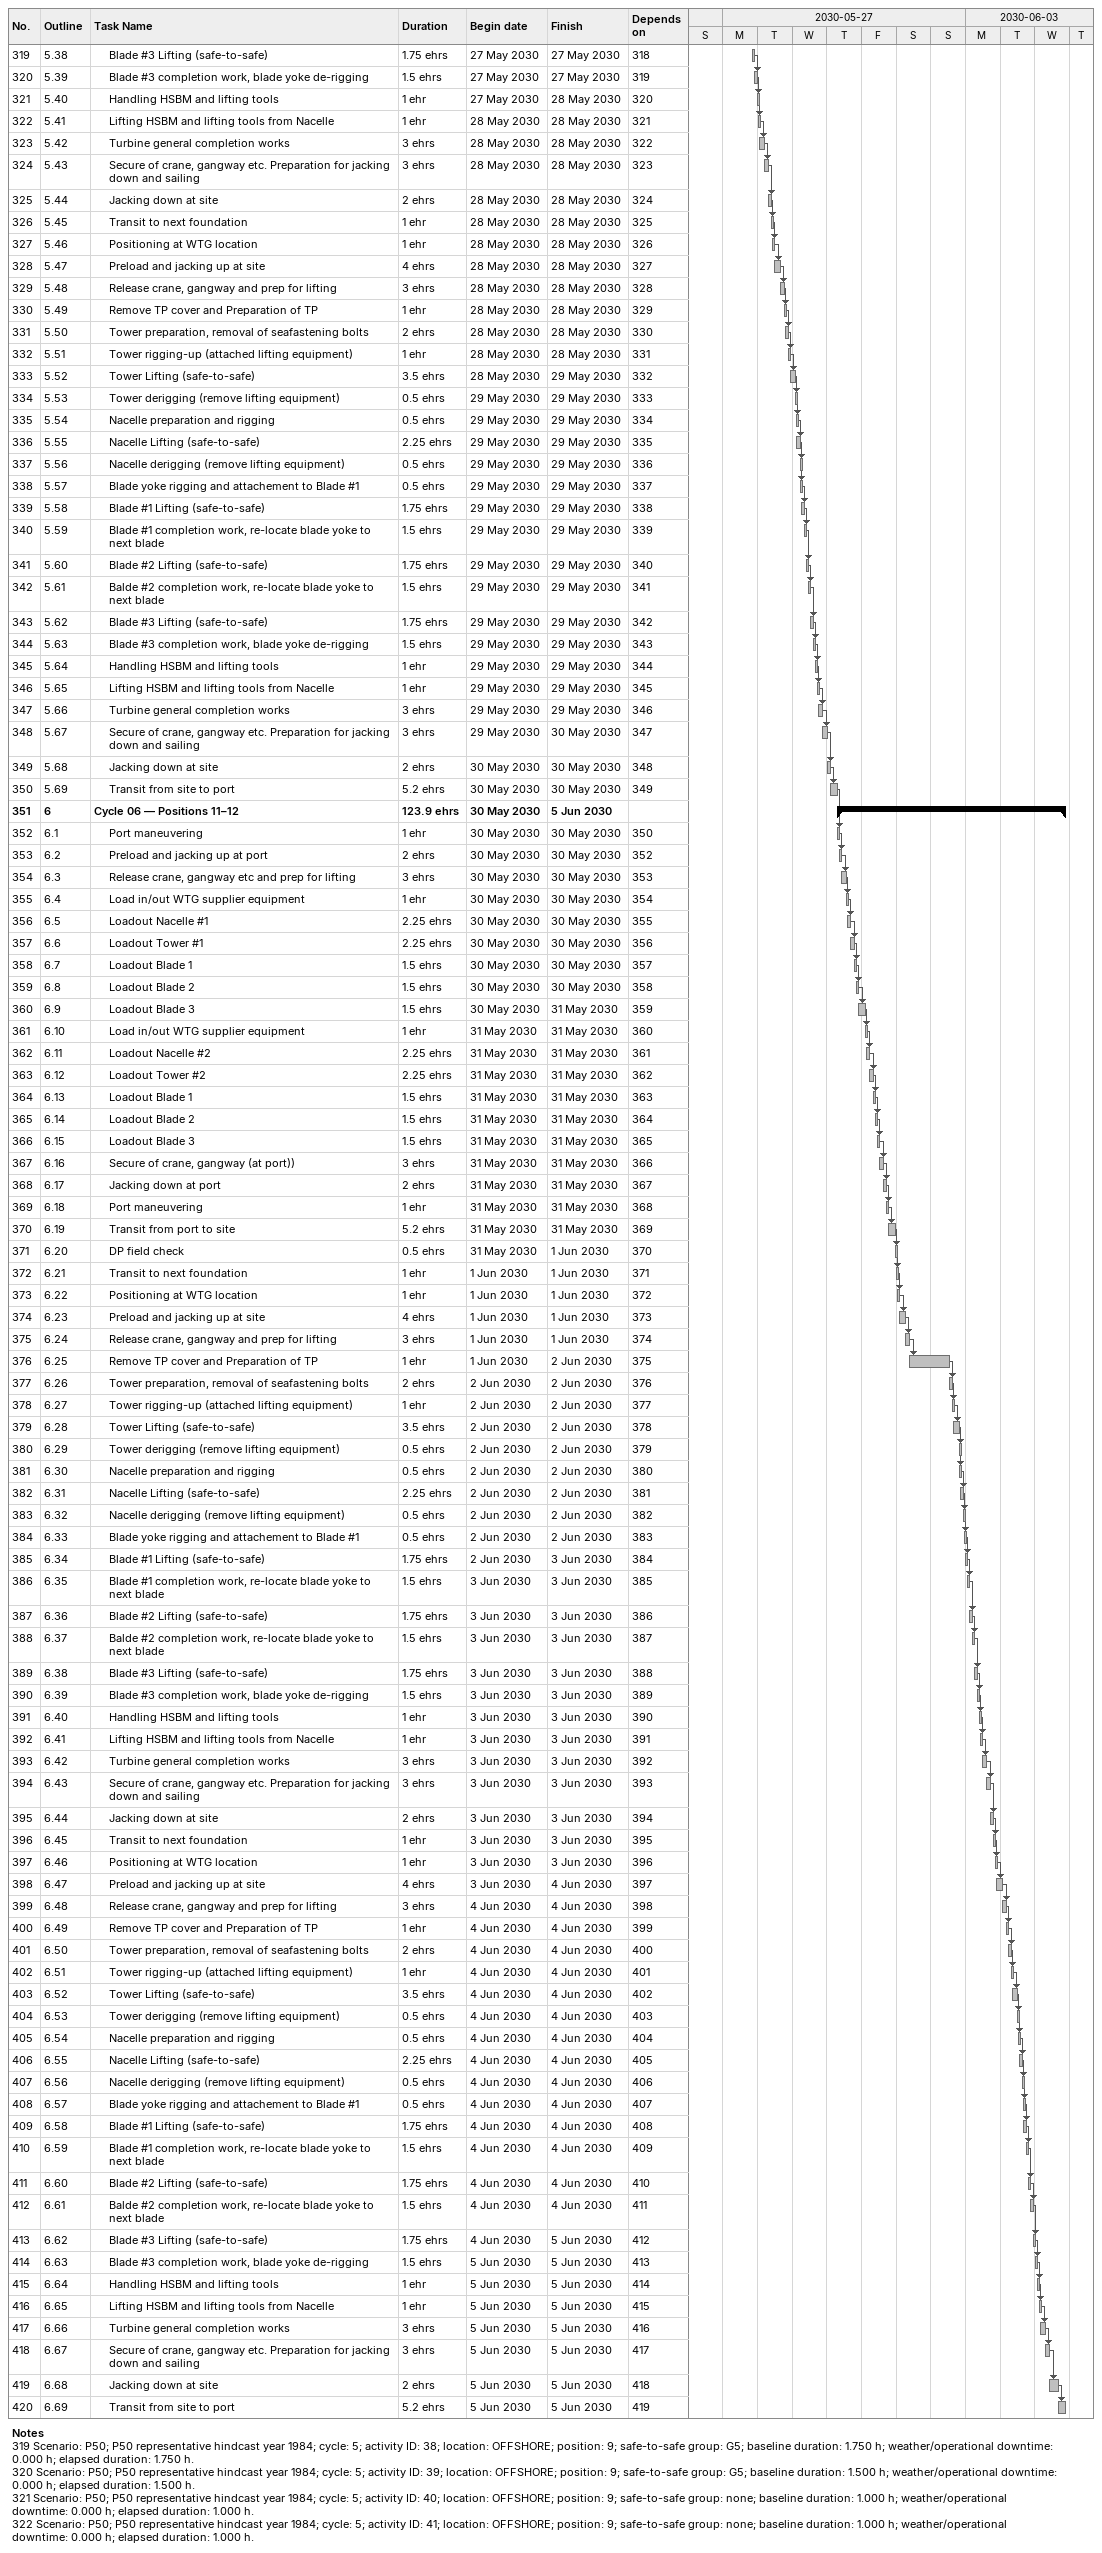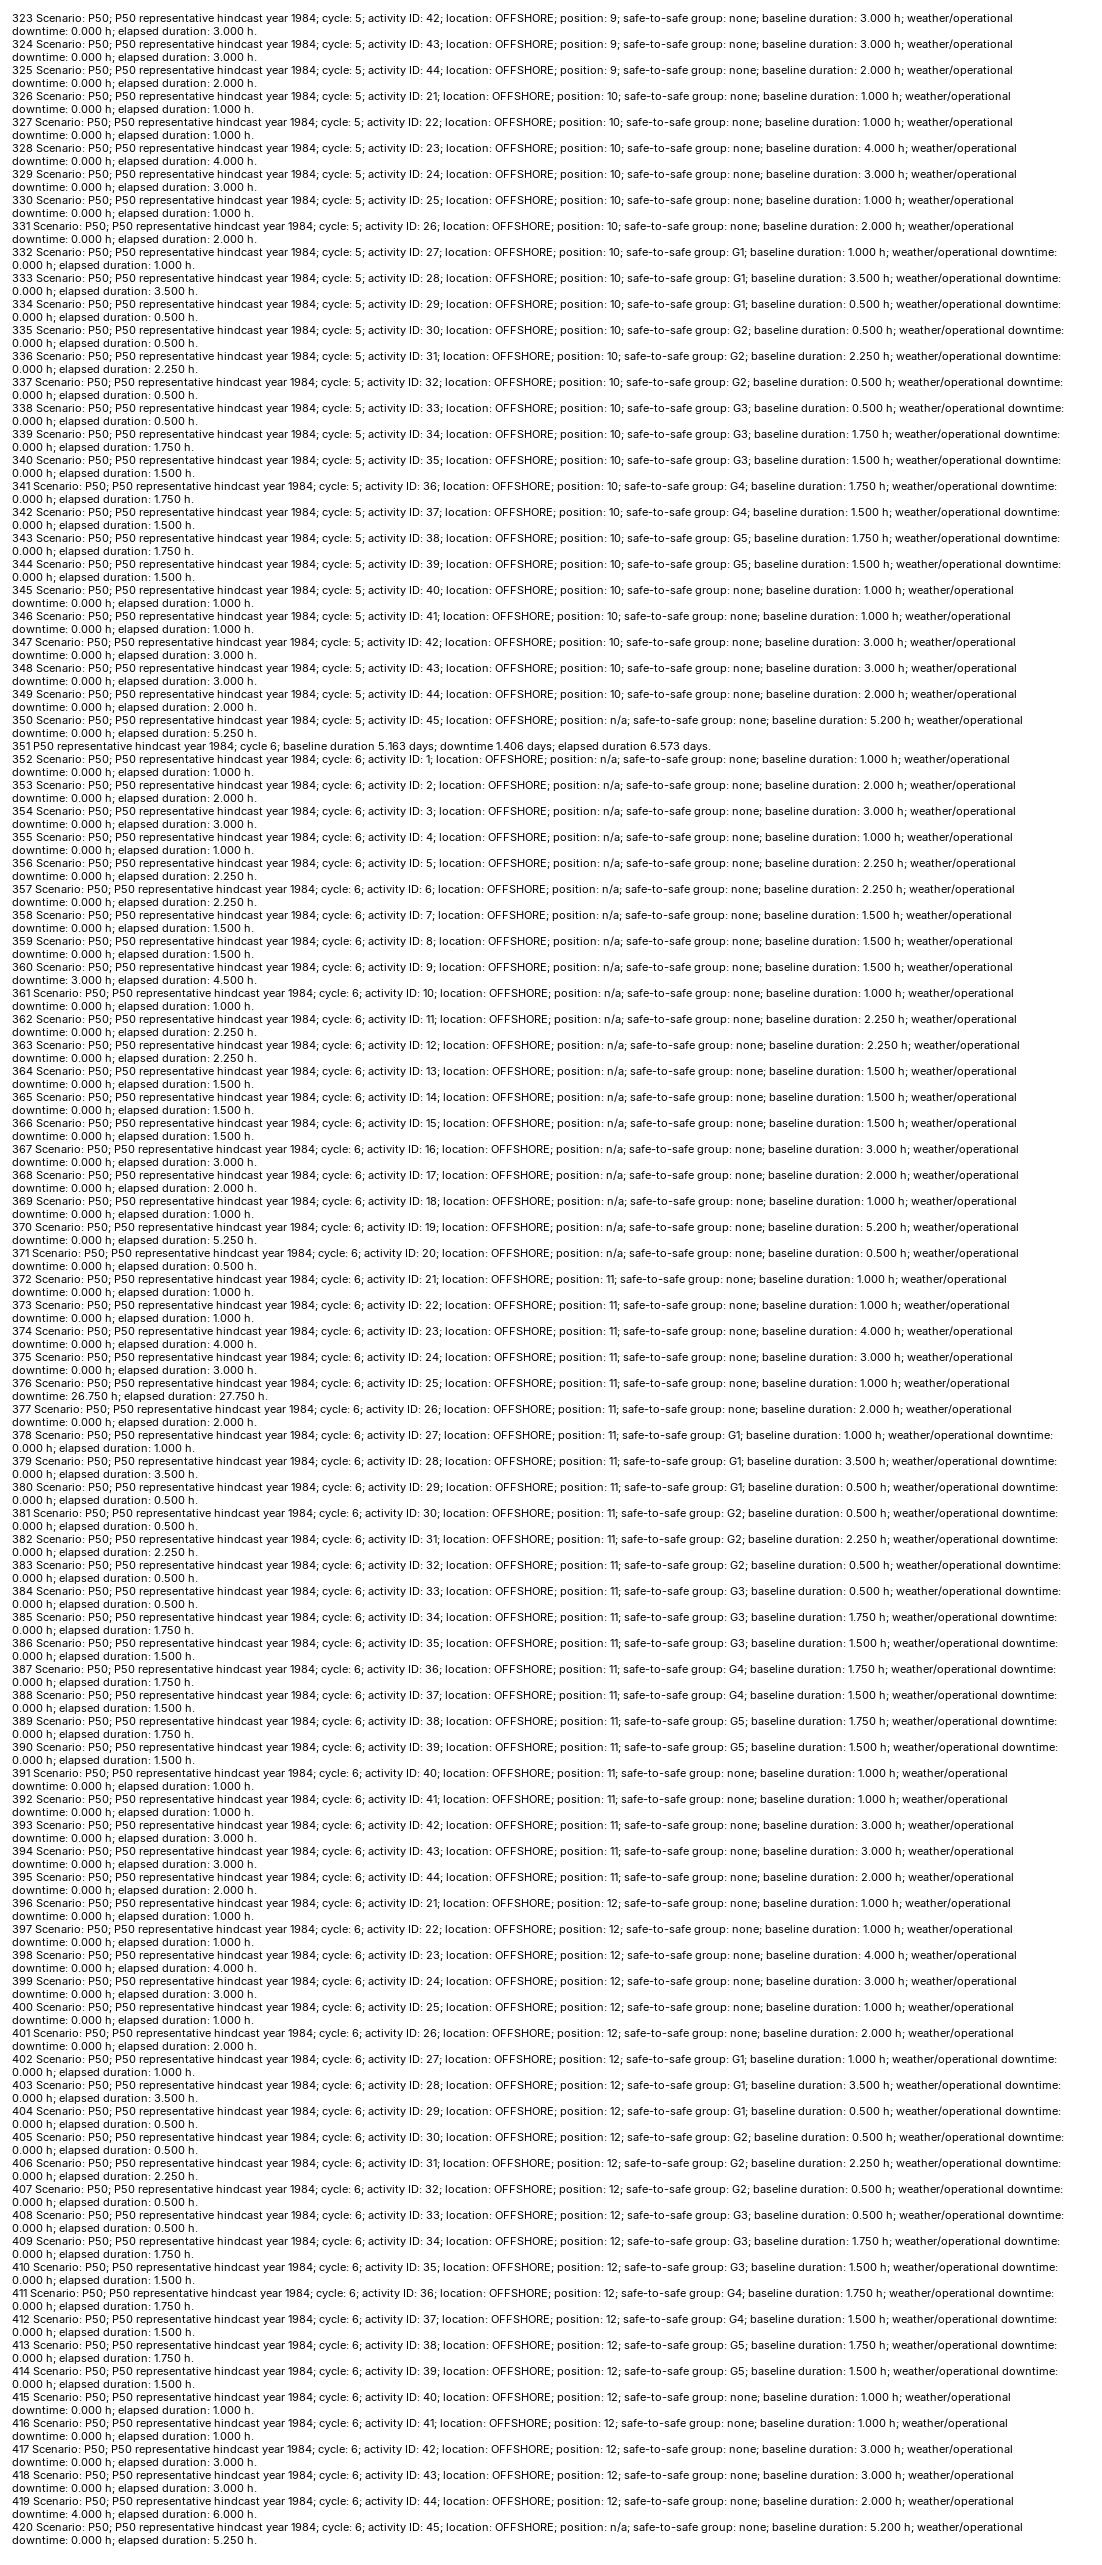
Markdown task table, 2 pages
| ID | WBS | Task | Duration | Start | Finish | Predecessors |
|---|---|---|---|---|---|---|
| 319 | 5.38 | Blade #3 Lifting (safe-to-safe) | 1.75eh | 2030-05-27 | 2030-05-27 | 318 |
| 320 | 5.39 | Blade #3 completion work, blade yoke de-rigging | 1.5eh | 2030-05-27 | 2030-05-27 | 319 |
| 321 | 5.40 | Handling HSBM and lifting tools | 1eh | 2030-05-27 | 2030-05-28 | 320 |
| 322 | 5.41 | Lifting HSBM and lifting tools from Nacelle | 1eh | 2030-05-28 | 2030-05-28 | 321 |
| 323 | 5.42 | Turbine general completion works | 3eh | 2030-05-28 | 2030-05-28 | 322 |
| 324 | 5.43 | Secure of crane, gangway etc. Preparation for jacking down and sailing | 3eh | 2030-05-28 | 2030-05-28 | 323 |
| 325 | 5.44 | Jacking down at site | 2eh | 2030-05-28 | 2030-05-28 | 324 |
| 326 | 5.45 | Transit to next foundation | 1eh | 2030-05-28 | 2030-05-28 | 325 |
| 327 | 5.46 | Positioning at WTG location | 1eh | 2030-05-28 | 2030-05-28 | 326 |
| 328 | 5.47 | Preload and jacking up at site | 4eh | 2030-05-28 | 2030-05-28 | 327 |
| 329 | 5.48 | Release crane, gangway and prep for lifting | 3eh | 2030-05-28 | 2030-05-28 | 328 |
| 330 | 5.49 | Remove TP cover and Preparation of TP | 1eh | 2030-05-28 | 2030-05-28 | 329 |
| 331 | 5.50 | Tower preparation, removal of seafastening bolts | 2eh | 2030-05-28 | 2030-05-28 | 330 |
| 332 | 5.51 | Tower rigging-up (attached lifting equipment) | 1eh | 2030-05-28 | 2030-05-28 | 331 |
| 333 | 5.52 | Tower Lifting (safe-to-safe) | 3.5eh | 2030-05-28 | 2030-05-29 | 332 |
| 334 | 5.53 | Tower derigging (remove lifting equipment) | 0.5eh | 2030-05-29 | 2030-05-29 | 333 |
| 335 | 5.54 | Nacelle preparation and rigging | 0.5eh | 2030-05-29 | 2030-05-29 | 334 |
| 336 | 5.55 | Nacelle Lifting (safe-to-safe) | 2.25eh | 2030-05-29 | 2030-05-29 | 335 |
| 337 | 5.56 | Nacelle derigging (remove lifting equipment) | 0.5eh | 2030-05-29 | 2030-05-29 | 336 |
| 338 | 5.57 | Blade yoke rigging and attachement to Blade #1 | 0.5eh | 2030-05-29 | 2030-05-29 | 337 |
| 339 | 5.58 | Blade #1 Lifting (safe-to-safe) | 1.75eh | 2030-05-29 | 2030-05-29 | 338 |
| 340 | 5.59 | Blade #1 completion work, re-locate blade yoke to next blade | 1.5eh | 2030-05-29 | 2030-05-29 | 339 |
| 341 | 5.60 | Blade #2 Lifting (safe-to-safe) | 1.75eh | 2030-05-29 | 2030-05-29 | 340 |
| 342 | 5.61 | Balde #2 completion work, re-locate blade yoke to next blade | 1.5eh | 2030-05-29 | 2030-05-29 | 341 |
| 343 | 5.62 | Blade #3 Lifting (safe-to-safe) | 1.75eh | 2030-05-29 | 2030-05-29 | 342 |
| 344 | 5.63 | Blade #3 completion work, blade yoke de-rigging | 1.5eh | 2030-05-29 | 2030-05-29 | 343 |
| 345 | 5.64 | Handling HSBM and lifting tools | 1eh | 2030-05-29 | 2030-05-29 | 344 |
| 346 | 5.65 | Lifting HSBM and lifting tools from Nacelle | 1eh | 2030-05-29 | 2030-05-29 | 345 |
| 347 | 5.66 | Turbine general completion works | 3eh | 2030-05-29 | 2030-05-29 | 346 |
| 348 | 5.67 | Secure of crane, gangway etc. Preparation for jacking down and sailing | 3eh | 2030-05-29 | 2030-05-30 | 347 |
| 349 | 5.68 | Jacking down at site | 2eh | 2030-05-30 | 2030-05-30 | 348 |
| 350 | 5.69 | Transit from site to port | 5.2eh | 2030-05-30 | 2030-05-30 | 349 |
| 351 | 6 | **Cycle 06 — Positions 11–12** | 123.9eh | 2030-05-30 | 2030-06-05 |  |
| 352 | 6.1 | Port maneuvering | 1eh | 2030-05-30 | 2030-05-30 | 350 |
| 353 | 6.2 | Preload and jacking up at port | 2eh | 2030-05-30 | 2030-05-30 | 352 |
| 354 | 6.3 | Release crane, gangway etc and prep for lifting | 3eh | 2030-05-30 | 2030-05-30 | 353 |
| 355 | 6.4 | Load in/out WTG supplier equipment | 1eh | 2030-05-30 | 2030-05-30 | 354 |
| 356 | 6.5 | Loadout Nacelle #1 | 2.25eh | 2030-05-30 | 2030-05-30 | 355 |
| 357 | 6.6 | Loadout Tower #1 | 2.25eh | 2030-05-30 | 2030-05-30 | 356 |
| 358 | 6.7 | Loadout Blade 1 | 1.5eh | 2030-05-30 | 2030-05-30 | 357 |
| 359 | 6.8 | Loadout Blade 2 | 1.5eh | 2030-05-30 | 2030-05-30 | 358 |
| 360 | 6.9 | Loadout Blade 3 | 1.5eh | 2030-05-30 | 2030-05-31 | 359 |
| 361 | 6.10 | Load in/out WTG supplier equipment | 1eh | 2030-05-31 | 2030-05-31 | 360 |
| 362 | 6.11 | Loadout Nacelle #2 | 2.25eh | 2030-05-31 | 2030-05-31 | 361 |
| 363 | 6.12 | Loadout Tower #2 | 2.25eh | 2030-05-31 | 2030-05-31 | 362 |
| 364 | 6.13 | Loadout Blade 1 | 1.5eh | 2030-05-31 | 2030-05-31 | 363 |
| 365 | 6.14 | Loadout Blade 2 | 1.5eh | 2030-05-31 | 2030-05-31 | 364 |
| 366 | 6.15 | Loadout Blade 3 | 1.5eh | 2030-05-31 | 2030-05-31 | 365 |
| 367 | 6.16 | Secure of crane, gangway (at port)) | 3eh | 2030-05-31 | 2030-05-31 | 366 |
| 368 | 6.17 | Jacking down at port | 2eh | 2030-05-31 | 2030-05-31 | 367 |
| 369 | 6.18 | Port maneuvering | 1eh | 2030-05-31 | 2030-05-31 | 368 |
| 370 | 6.19 | Transit from port to site | 5.2eh | 2030-05-31 | 2030-05-31 | 369 |
| 371 | 6.20 | DP field check | 0.5eh | 2030-05-31 | 2030-06-01 | 370 |
| 372 | 6.21 | Transit to next foundation | 1eh | 2030-06-01 | 2030-06-01 | 371 |
| 373 | 6.22 | Positioning at WTG location | 1eh | 2030-06-01 | 2030-06-01 | 372 |
| 374 | 6.23 | Preload and jacking up at site | 4eh | 2030-06-01 | 2030-06-01 | 373 |
| 375 | 6.24 | Release crane, gangway and prep for lifting | 3eh | 2030-06-01 | 2030-06-01 | 374 |
| 376 | 6.25 | Remove TP cover and Preparation of TP | 1eh | 2030-06-01 | 2030-06-02 | 375 |
| 377 | 6.26 | Tower preparation, removal of seafastening bolts | 2eh | 2030-06-02 | 2030-06-02 | 376 |
| 378 | 6.27 | Tower rigging-up (attached lifting equipment) | 1eh | 2030-06-02 | 2030-06-02 | 377 |
| 379 | 6.28 | Tower Lifting (safe-to-safe) | 3.5eh | 2030-06-02 | 2030-06-02 | 378 |
| 380 | 6.29 | Tower derigging (remove lifting equipment) | 0.5eh | 2030-06-02 | 2030-06-02 | 379 |
| 381 | 6.30 | Nacelle preparation and rigging | 0.5eh | 2030-06-02 | 2030-06-02 | 380 |
| 382 | 6.31 | Nacelle Lifting (safe-to-safe) | 2.25eh | 2030-06-02 | 2030-06-02 | 381 |
| 383 | 6.32 | Nacelle derigging (remove lifting equipment) | 0.5eh | 2030-06-02 | 2030-06-02 | 382 |
| 384 | 6.33 | Blade yoke rigging and attachement to Blade #1 | 0.5eh | 2030-06-02 | 2030-06-02 | 383 |
| 385 | 6.34 | Blade #1 Lifting (safe-to-safe) | 1.75eh | 2030-06-02 | 2030-06-03 | 384 |
| 386 | 6.35 | Blade #1 completion work, re-locate blade yoke to next blade | 1.5eh | 2030-06-03 | 2030-06-03 | 385 |
| 387 | 6.36 | Blade #2 Lifting (safe-to-safe) | 1.75eh | 2030-06-03 | 2030-06-03 | 386 |
| 388 | 6.37 | Balde #2 completion work, re-locate blade yoke to next blade | 1.5eh | 2030-06-03 | 2030-06-03 | 387 |
| 389 | 6.38 | Blade #3 Lifting (safe-to-safe) | 1.75eh | 2030-06-03 | 2030-06-03 | 388 |
| 390 | 6.39 | Blade #3 completion work, blade yoke de-rigging | 1.5eh | 2030-06-03 | 2030-06-03 | 389 |
| 391 | 6.40 | Handling HSBM and lifting tools | 1eh | 2030-06-03 | 2030-06-03 | 390 |
| 392 | 6.41 | Lifting HSBM and lifting tools from Nacelle | 1eh | 2030-06-03 | 2030-06-03 | 391 |
| 393 | 6.42 | Turbine general completion works | 3eh | 2030-06-03 | 2030-06-03 | 392 |
| 394 | 6.43 | Secure of crane, gangway etc. Preparation for jacking down and sailing | 3eh | 2030-06-03 | 2030-06-03 | 393 |
| 395 | 6.44 | Jacking down at site | 2eh | 2030-06-03 | 2030-06-03 | 394 |
| 396 | 6.45 | Transit to next foundation | 1eh | 2030-06-03 | 2030-06-03 | 395 |
| 397 | 6.46 | Positioning at WTG location | 1eh | 2030-06-03 | 2030-06-03 | 396 |
| 398 | 6.47 | Preload and jacking up at site | 4eh | 2030-06-03 | 2030-06-04 | 397 |
| 399 | 6.48 | Release crane, gangway and prep for lifting | 3eh | 2030-06-04 | 2030-06-04 | 398 |
| 400 | 6.49 | Remove TP cover and Preparation of TP | 1eh | 2030-06-04 | 2030-06-04 | 399 |
| 401 | 6.50 | Tower preparation, removal of seafastening bolts | 2eh | 2030-06-04 | 2030-06-04 | 400 |
| 402 | 6.51 | Tower rigging-up (attached lifting equipment) | 1eh | 2030-06-04 | 2030-06-04 | 401 |
| 403 | 6.52 | Tower Lifting (safe-to-safe) | 3.5eh | 2030-06-04 | 2030-06-04 | 402 |
| 404 | 6.53 | Tower derigging (remove lifting equipment) | 0.5eh | 2030-06-04 | 2030-06-04 | 403 |
| 405 | 6.54 | Nacelle preparation and rigging | 0.5eh | 2030-06-04 | 2030-06-04 | 404 |
| 406 | 6.55 | Nacelle Lifting (safe-to-safe) | 2.25eh | 2030-06-04 | 2030-06-04 | 405 |
| 407 | 6.56 | Nacelle derigging (remove lifting equipment) | 0.5eh | 2030-06-04 | 2030-06-04 | 406 |
| 408 | 6.57 | Blade yoke rigging and attachement to Blade #1 | 0.5eh | 2030-06-04 | 2030-06-04 | 407 |
| 409 | 6.58 | Blade #1 Lifting (safe-to-safe) | 1.75eh | 2030-06-04 | 2030-06-04 | 408 |
| 410 | 6.59 | Blade #1 completion work, re-locate blade yoke to next blade | 1.5eh | 2030-06-04 | 2030-06-04 | 409 |
| 411 | 6.60 | Blade #2 Lifting (safe-to-safe) | 1.75eh | 2030-06-04 | 2030-06-04 | 410 |
| 412 | 6.61 | Balde #2 completion work, re-locate blade yoke to next blade | 1.5eh | 2030-06-04 | 2030-06-04 | 411 |
| 413 | 6.62 | Blade #3 Lifting (safe-to-safe) | 1.75eh | 2030-06-04 | 2030-06-05 | 412 |
| 414 | 6.63 | Blade #3 completion work, blade yoke de-rigging | 1.5eh | 2030-06-05 | 2030-06-05 | 413 |
| 415 | 6.64 | Handling HSBM and lifting tools | 1eh | 2030-06-05 | 2030-06-05 | 414 |
| 416 | 6.65 | Lifting HSBM and lifting tools from Nacelle | 1eh | 2030-06-05 | 2030-06-05 | 415 |
| 417 | 6.66 | Turbine general completion works | 3eh | 2030-06-05 | 2030-06-05 | 416 |
| 418 | 6.67 | Secure of crane, gangway etc. Preparation for jacking down and sailing | 3eh | 2030-06-05 | 2030-06-05 | 417 |
| 419 | 6.68 | Jacking down at site | 2eh | 2030-06-05 | 2030-06-05 | 418 |
| 420 | 6.69 | Transit from site to port | 5.2eh | 2030-06-05 | 2030-06-05 | 419 |

Notes
- 319: Scenario: P50; P50 representative hindcast year 1984; cycle: 5; activity ID: 38; location: OFFSHORE; position: 9; safe-to-safe group: G5; baseline duration: 1.750 h; weather/operational downtime: 0.000 h; elapsed duration: 1.750 h.
- 320: Scenario: P50; P50 representative hindcast year 1984; cycle: 5; activity ID: 39; location: OFFSHORE; position: 9; safe-to-safe group: G5; baseline duration: 1.500 h; weather/operational downtime: 0.000 h; elapsed duration: 1.500 h.
- 321: Scenario: P50; P50 representative hindcast year 1984; cycle: 5; activity ID: 40; location: OFFSHORE; position: 9; safe-to-safe group: none; baseline duration: 1.000 h; weather/operational downtime: 0.000 h; elapsed duration: 1.000 h.
- 322: Scenario: P50; P50 representative hindcast year 1984; cycle: 5; activity ID: 41; location: OFFSHORE; position: 9; safe-to-safe group: none; baseline duration: 1.000 h; weather/operational downtime: 0.000 h; elapsed duration: 1.000 h.
- 323: Scenario: P50; P50 representative hindcast year 1984; cycle: 5; activity ID: 42; location: OFFSHORE; position: 9; safe-to-safe group: none; baseline duration: 3.000 h; weather/operational downtime: 0.000 h; elapsed duration: 3.000 h.
- 324: Scenario: P50; P50 representative hindcast year 1984; cycle: 5; activity ID: 43; location: OFFSHORE; position: 9; safe-to-safe group: none; baseline duration: 3.000 h; weather/operational downtime: 0.000 h; elapsed duration: 3.000 h.
- 325: Scenario: P50; P50 representative hindcast year 1984; cycle: 5; activity ID: 44; location: OFFSHORE; position: 9; safe-to-safe group: none; baseline duration: 2.000 h; weather/operational downtime: 0.000 h; elapsed duration: 2.000 h.
- 326: Scenario: P50; P50 representative hindcast year 1984; cycle: 5; activity ID: 21; location: OFFSHORE; position: 10; safe-to-safe group: none; baseline duration: 1.000 h; weather/operational downtime: 0.000 h; elapsed duration: 1.000 h.
- 327: Scenario: P50; P50 representative hindcast year 1984; cycle: 5; activity ID: 22; location: OFFSHORE; position: 10; safe-to-safe group: none; baseline duration: 1.000 h; weather/operational downtime: 0.000 h; elapsed duration: 1.000 h.
- 328: Scenario: P50; P50 representative hindcast year 1984; cycle: 5; activity ID: 23; location: OFFSHORE; position: 10; safe-to-safe group: none; baseline duration: 4.000 h; weather/operational downtime: 0.000 h; elapsed duration: 4.000 h.
- 329: Scenario: P50; P50 representative hindcast year 1984; cycle: 5; activity ID: 24; location: OFFSHORE; position: 10; safe-to-safe group: none; baseline duration: 3.000 h; weather/operational downtime: 0.000 h; elapsed duration: 3.000 h.
- 330: Scenario: P50; P50 representative hindcast year 1984; cycle: 5; activity ID: 25; location: OFFSHORE; position: 10; safe-to-safe group: none; baseline duration: 1.000 h; weather/operational downtime: 0.000 h; elapsed duration: 1.000 h.
- 331: Scenario: P50; P50 representative hindcast year 1984; cycle: 5; activity ID: 26; location: OFFSHORE; position: 10; safe-to-safe group: none; baseline duration: 2.000 h; weather/operational downtime: 0.000 h; elapsed duration: 2.000 h.
- 332: Scenario: P50; P50 representative hindcast year 1984; cycle: 5; activity ID: 27; location: OFFSHORE; position: 10; safe-to-safe group: G1; baseline duration: 1.000 h; weather/operational downtime: 0.000 h; elapsed duration: 1.000 h.
- 333: Scenario: P50; P50 representative hindcast year 1984; cycle: 5; activity ID: 28; location: OFFSHORE; position: 10; safe-to-safe group: G1; baseline duration: 3.500 h; weather/operational downtime: 0.000 h; elapsed duration: 3.500 h.
- 334: Scenario: P50; P50 representative hindcast year 1984; cycle: 5; activity ID: 29; location: OFFSHORE; position: 10; safe-to-safe group: G1; baseline duration: 0.500 h; weather/operational downtime: 0.000 h; elapsed duration: 0.500 h.
- 335: Scenario: P50; P50 representative hindcast year 1984; cycle: 5; activity ID: 30; location: OFFSHORE; position: 10; safe-to-safe group: G2; baseline duration: 0.500 h; weather/operational downtime: 0.000 h; elapsed duration: 0.500 h.
- 336: Scenario: P50; P50 representative hindcast year 1984; cycle: 5; activity ID: 31; location: OFFSHORE; position: 10; safe-to-safe group: G2; baseline duration: 2.250 h; weather/operational downtime: 0.000 h; elapsed duration: 2.250 h.
- 337: Scenario: P50; P50 representative hindcast year 1984; cycle: 5; activity ID: 32; location: OFFSHORE; position: 10; safe-to-safe group: G2; baseline duration: 0.500 h; weather/operational downtime: 0.000 h; elapsed duration: 0.500 h.
- 338: Scenario: P50; P50 representative hindcast year 1984; cycle: 5; activity ID: 33; location: OFFSHORE; position: 10; safe-to-safe group: G3; baseline duration: 0.500 h; weather/operational downtime: 0.000 h; elapsed duration: 0.500 h.
- 339: Scenario: P50; P50 representative hindcast year 1984; cycle: 5; activity ID: 34; location: OFFSHORE; position: 10; safe-to-safe group: G3; baseline duration: 1.750 h; weather/operational downtime: 0.000 h; elapsed duration: 1.750 h.
- 340: Scenario: P50; P50 representative hindcast year 1984; cycle: 5; activity ID: 35; location: OFFSHORE; position: 10; safe-to-safe group: G3; baseline duration: 1.500 h; weather/operational downtime: 0.000 h; elapsed duration: 1.500 h.
- 341: Scenario: P50; P50 representative hindcast year 1984; cycle: 5; activity ID: 36; location: OFFSHORE; position: 10; safe-to-safe group: G4; baseline duration: 1.750 h; weather/operational downtime: 0.000 h; elapsed duration: 1.750 h.
- 342: Scenario: P50; P50 representative hindcast year 1984; cycle: 5; activity ID: 37; location: OFFSHORE; position: 10; safe-to-safe group: G4; baseline duration: 1.500 h; weather/operational downtime: 0.000 h; elapsed duration: 1.500 h.
- 343: Scenario: P50; P50 representative hindcast year 1984; cycle: 5; activity ID: 38; location: OFFSHORE; position: 10; safe-to-safe group: G5; baseline duration: 1.750 h; weather/operational downtime: 0.000 h; elapsed duration: 1.750 h.
- 344: Scenario: P50; P50 representative hindcast year 1984; cycle: 5; activity ID: 39; location: OFFSHORE; position: 10; safe-to-safe group: G5; baseline duration: 1.500 h; weather/operational downtime: 0.000 h; elapsed duration: 1.500 h.
- 345: Scenario: P50; P50 representative hindcast year 1984; cycle: 5; activity ID: 40; location: OFFSHORE; position: 10; safe-to-safe group: none; baseline duration: 1.000 h; weather/operational downtime: 0.000 h; elapsed duration: 1.000 h.
- 346: Scenario: P50; P50 representative hindcast year 1984; cycle: 5; activity ID: 41; location: OFFSHORE; position: 10; safe-to-safe group: none; baseline duration: 1.000 h; weather/operational downtime: 0.000 h; elapsed duration: 1.000 h.
- 347: Scenario: P50; P50 representative hindcast year 1984; cycle: 5; activity ID: 42; location: OFFSHORE; position: 10; safe-to-safe group: none; baseline duration: 3.000 h; weather/operational downtime: 0.000 h; elapsed duration: 3.000 h.
- 348: Scenario: P50; P50 representative hindcast year 1984; cycle: 5; activity ID: 43; location: OFFSHORE; position: 10; safe-to-safe group: none; baseline duration: 3.000 h; weather/operational downtime: 0.000 h; elapsed duration: 3.000 h.
- 349: Scenario: P50; P50 representative hindcast year 1984; cycle: 5; activity ID: 44; location: OFFSHORE; position: 10; safe-to-safe group: none; baseline duration: 2.000 h; weather/operational downtime: 0.000 h; elapsed duration: 2.000 h.
- 350: Scenario: P50; P50 representative hindcast year 1984; cycle: 5; activity ID: 45; location: OFFSHORE; position: n/a; safe-to-safe group: none; baseline duration: 5.200 h; weather/operational downtime: 0.000 h; elapsed duration: 5.250 h.
- 351: P50 representative hindcast year 1984; cycle 6; baseline duration 5.163 days; downtime 1.406 days; elapsed duration 6.573 days.
- 352: Scenario: P50; P50 representative hindcast year 1984; cycle: 6; activity ID: 1; location: OFFSHORE; position: n/a; safe-to-safe group: none; baseline duration: 1.000 h; weather/operational downtime: 0.000 h; elapsed duration: 1.000 h.
- 353: Scenario: P50; P50 representative hindcast year 1984; cycle: 6; activity ID: 2; location: OFFSHORE; position: n/a; safe-to-safe group: none; baseline duration: 2.000 h; weather/operational downtime: 0.000 h; elapsed duration: 2.000 h.
- 354: Scenario: P50; P50 representative hindcast year 1984; cycle: 6; activity ID: 3; location: OFFSHORE; position: n/a; safe-to-safe group: none; baseline duration: 3.000 h; weather/operational downtime: 0.000 h; elapsed duration: 3.000 h.
- 355: Scenario: P50; P50 representative hindcast year 1984; cycle: 6; activity ID: 4; location: OFFSHORE; position: n/a; safe-to-safe group: none; baseline duration: 1.000 h; weather/operational downtime: 0.000 h; elapsed duration: 1.000 h.
- 356: Scenario: P50; P50 representative hindcast year 1984; cycle: 6; activity ID: 5; location: OFFSHORE; position: n/a; safe-to-safe group: none; baseline duration: 2.250 h; weather/operational downtime: 0.000 h; elapsed duration: 2.250 h.
- 357: Scenario: P50; P50 representative hindcast year 1984; cycle: 6; activity ID: 6; location: OFFSHORE; position: n/a; safe-to-safe group: none; baseline duration: 2.250 h; weather/operational downtime: 0.000 h; elapsed duration: 2.250 h.
- 358: Scenario: P50; P50 representative hindcast year 1984; cycle: 6; activity ID: 7; location: OFFSHORE; position: n/a; safe-to-safe group: none; baseline duration: 1.500 h; weather/operational downtime: 0.000 h; elapsed duration: 1.500 h.
- 359: Scenario: P50; P50 representative hindcast year 1984; cycle: 6; activity ID: 8; location: OFFSHORE; position: n/a; safe-to-safe group: none; baseline duration: 1.500 h; weather/operational downtime: 0.000 h; elapsed duration: 1.500 h.
- 360: Scenario: P50; P50 representative hindcast year 1984; cycle: 6; activity ID: 9; location: OFFSHORE; position: n/a; safe-to-safe group: none; baseline duration: 1.500 h; weather/operational downtime: 3.000 h; elapsed duration: 4.500 h.
- 361: Scenario: P50; P50 representative hindcast year 1984; cycle: 6; activity ID: 10; location: OFFSHORE; position: n/a; safe-to-safe group: none; baseline duration: 1.000 h; weather/operational downtime: 0.000 h; elapsed duration: 1.000 h.
- 362: Scenario: P50; P50 representative hindcast year 1984; cycle: 6; activity ID: 11; location: OFFSHORE; position: n/a; safe-to-safe group: none; baseline duration: 2.250 h; weather/operational downtime: 0.000 h; elapsed duration: 2.250 h.
- 363: Scenario: P50; P50 representative hindcast year 1984; cycle: 6; activity ID: 12; location: OFFSHORE; position: n/a; safe-to-safe group: none; baseline duration: 2.250 h; weather/operational downtime: 0.000 h; elapsed duration: 2.250 h.
- 364: Scenario: P50; P50 representative hindcast year 1984; cycle: 6; activity ID: 13; location: OFFSHORE; position: n/a; safe-to-safe group: none; baseline duration: 1.500 h; weather/operational downtime: 0.000 h; elapsed duration: 1.500 h.
- 365: Scenario: P50; P50 representative hindcast year 1984; cycle: 6; activity ID: 14; location: OFFSHORE; position: n/a; safe-to-safe group: none; baseline duration: 1.500 h; weather/operational downtime: 0.000 h; elapsed duration: 1.500 h.
- 366: Scenario: P50; P50 representative hindcast year 1984; cycle: 6; activity ID: 15; location: OFFSHORE; position: n/a; safe-to-safe group: none; baseline duration: 1.500 h; weather/operational downtime: 0.000 h; elapsed duration: 1.500 h.
- 367: Scenario: P50; P50 representative hindcast year 1984; cycle: 6; activity ID: 16; location: OFFSHORE; position: n/a; safe-to-safe group: none; baseline duration: 3.000 h; weather/operational downtime: 0.000 h; elapsed duration: 3.000 h.
- 368: Scenario: P50; P50 representative hindcast year 1984; cycle: 6; activity ID: 17; location: OFFSHORE; position: n/a; safe-to-safe group: none; baseline duration: 2.000 h; weather/operational downtime: 0.000 h; elapsed duration: 2.000 h.
- 369: Scenario: P50; P50 representative hindcast year 1984; cycle: 6; activity ID: 18; location: OFFSHORE; position: n/a; safe-to-safe group: none; baseline duration: 1.000 h; weather/operational downtime: 0.000 h; elapsed duration: 1.000 h.
- 370: Scenario: P50; P50 representative hindcast year 1984; cycle: 6; activity ID: 19; location: OFFSHORE; position: n/a; safe-to-safe group: none; baseline duration: 5.200 h; weather/operational downtime: 0.000 h; elapsed duration: 5.250 h.
- 371: Scenario: P50; P50 representative hindcast year 1984; cycle: 6; activity ID: 20; location: OFFSHORE; position: n/a; safe-to-safe group: none; baseline duration: 0.500 h; weather/operational downtime: 0.000 h; elapsed duration: 0.500 h.
- 372: Scenario: P50; P50 representative hindcast year 1984; cycle: 6; activity ID: 21; location: OFFSHORE; position: 11; safe-to-safe group: none; baseline duration: 1.000 h; weather/operational downtime: 0.000 h; elapsed duration: 1.000 h.
- 373: Scenario: P50; P50 representative hindcast year 1984; cycle: 6; activity ID: 22; location: OFFSHORE; position: 11; safe-to-safe group: none; baseline duration: 1.000 h; weather/operational downtime: 0.000 h; elapsed duration: 1.000 h.
- 374: Scenario: P50; P50 representative hindcast year 1984; cycle: 6; activity ID: 23; location: OFFSHORE; position: 11; safe-to-safe group: none; baseline duration: 4.000 h; weather/operational downtime: 0.000 h; elapsed duration: 4.000 h.
- 375: Scenario: P50; P50 representative hindcast year 1984; cycle: 6; activity ID: 24; location: OFFSHORE; position: 11; safe-to-safe group: none; baseline duration: 3.000 h; weather/operational downtime: 0.000 h; elapsed duration: 3.000 h.
- 376: Scenario: P50; P50 representative hindcast year 1984; cycle: 6; activity ID: 25; location: OFFSHORE; position: 11; safe-to-safe group: none; baseline duration: 1.000 h; weather/operational downtime: 26.750 h; elapsed duration: 27.750 h.
- 377: Scenario: P50; P50 representative hindcast year 1984; cycle: 6; activity ID: 26; location: OFFSHORE; position: 11; safe-to-safe group: none; baseline duration: 2.000 h; weather/operational downtime: 0.000 h; elapsed duration: 2.000 h.
- 378: Scenario: P50; P50 representative hindcast year 1984; cycle: 6; activity ID: 27; location: OFFSHORE; position: 11; safe-to-safe group: G1; baseline duration: 1.000 h; weather/operational downtime: 0.000 h; elapsed duration: 1.000 h.
- 379: Scenario: P50; P50 representative hindcast year 1984; cycle: 6; activity ID: 28; location: OFFSHORE; position: 11; safe-to-safe group: G1; baseline duration: 3.500 h; weather/operational downtime: 0.000 h; elapsed duration: 3.500 h.
- 380: Scenario: P50; P50 representative hindcast year 1984; cycle: 6; activity ID: 29; location: OFFSHORE; position: 11; safe-to-safe group: G1; baseline duration: 0.500 h; weather/operational downtime: 0.000 h; elapsed duration: 0.500 h.
- 381: Scenario: P50; P50 representative hindcast year 1984; cycle: 6; activity ID: 30; location: OFFSHORE; position: 11; safe-to-safe group: G2; baseline duration: 0.500 h; weather/operational downtime: 0.000 h; elapsed duration: 0.500 h.
- 382: Scenario: P50; P50 representative hindcast year 1984; cycle: 6; activity ID: 31; location: OFFSHORE; position: 11; safe-to-safe group: G2; baseline duration: 2.250 h; weather/operational downtime: 0.000 h; elapsed duration: 2.250 h.
- 383: Scenario: P50; P50 representative hindcast year 1984; cycle: 6; activity ID: 32; location: OFFSHORE; position: 11; safe-to-safe group: G2; baseline duration: 0.500 h; weather/operational downtime: 0.000 h; elapsed duration: 0.500 h.
- 384: Scenario: P50; P50 representative hindcast year 1984; cycle: 6; activity ID: 33; location: OFFSHORE; position: 11; safe-to-safe group: G3; baseline duration: 0.500 h; weather/operational downtime: 0.000 h; elapsed duration: 0.500 h.
- 385: Scenario: P50; P50 representative hindcast year 1984; cycle: 6; activity ID: 34; location: OFFSHORE; position: 11; safe-to-safe group: G3; baseline duration: 1.750 h; weather/operational downtime: 0.000 h; elapsed duration: 1.750 h.
- 386: Scenario: P50; P50 representative hindcast year 1984; cycle: 6; activity ID: 35; location: OFFSHORE; position: 11; safe-to-safe group: G3; baseline duration: 1.500 h; weather/operational downtime: 0.000 h; elapsed duration: 1.500 h.
- 387: Scenario: P50; P50 representative hindcast year 1984; cycle: 6; activity ID: 36; location: OFFSHORE; position: 11; safe-to-safe group: G4; baseline duration: 1.750 h; weather/operational downtime: 0.000 h; elapsed duration: 1.750 h.
- 388: Scenario: P50; P50 representative hindcast year 1984; cycle: 6; activity ID: 37; location: OFFSHORE; position: 11; safe-to-safe group: G4; baseline duration: 1.500 h; weather/operational downtime: 0.000 h; elapsed duration: 1.500 h.
- 389: Scenario: P50; P50 representative hindcast year 1984; cycle: 6; activity ID: 38; location: OFFSHORE; position: 11; safe-to-safe group: G5; baseline duration: 1.750 h; weather/operational downtime: 0.000 h; elapsed duration: 1.750 h.
- 390: Scenario: P50; P50 representative hindcast year 1984; cycle: 6; activity ID: 39; location: OFFSHORE; position: 11; safe-to-safe group: G5; baseline duration: 1.500 h; weather/operational downtime: 0.000 h; elapsed duration: 1.500 h.
- 391: Scenario: P50; P50 representative hindcast year 1984; cycle: 6; activity ID: 40; location: OFFSHORE; position: 11; safe-to-safe group: none; baseline duration: 1.000 h; weather/operational downtime: 0.000 h; elapsed duration: 1.000 h.
- 392: Scenario: P50; P50 representative hindcast year 1984; cycle: 6; activity ID: 41; location: OFFSHORE; position: 11; safe-to-safe group: none; baseline duration: 1.000 h; weather/operational downtime: 0.000 h; elapsed duration: 1.000 h.
- 393: Scenario: P50; P50 representative hindcast year 1984; cycle: 6; activity ID: 42; location: OFFSHORE; position: 11; safe-to-safe group: none; baseline duration: 3.000 h; weather/operational downtime: 0.000 h; elapsed duration: 3.000 h.
- 394: Scenario: P50; P50 representative hindcast year 1984; cycle: 6; activity ID: 43; location: OFFSHORE; position: 11; safe-to-safe group: none; baseline duration: 3.000 h; weather/operational downtime: 0.000 h; elapsed duration: 3.000 h.
- 395: Scenario: P50; P50 representative hindcast year 1984; cycle: 6; activity ID: 44; location: OFFSHORE; position: 11; safe-to-safe group: none; baseline duration: 2.000 h; weather/operational downtime: 0.000 h; elapsed duration: 2.000 h.
- 396: Scenario: P50; P50 representative hindcast year 1984; cycle: 6; activity ID: 21; location: OFFSHORE; position: 12; safe-to-safe group: none; baseline duration: 1.000 h; weather/operational downtime: 0.000 h; elapsed duration: 1.000 h.
- 397: Scenario: P50; P50 representative hindcast year 1984; cycle: 6; activity ID: 22; location: OFFSHORE; position: 12; safe-to-safe group: none; baseline duration: 1.000 h; weather/operational downtime: 0.000 h; elapsed duration: 1.000 h.
- 398: Scenario: P50; P50 representative hindcast year 1984; cycle: 6; activity ID: 23; location: OFFSHORE; position: 12; safe-to-safe group: none; baseline duration: 4.000 h; weather/operational downtime: 0.000 h; elapsed duration: 4.000 h.
- 399: Scenario: P50; P50 representative hindcast year 1984; cycle: 6; activity ID: 24; location: OFFSHORE; position: 12; safe-to-safe group: none; baseline duration: 3.000 h; weather/operational downtime: 0.000 h; elapsed duration: 3.000 h.
- 400: Scenario: P50; P50 representative hindcast year 1984; cycle: 6; activity ID: 25; location: OFFSHORE; position: 12; safe-to-safe group: none; baseline duration: 1.000 h; weather/operational downtime: 0.000 h; elapsed duration: 1.000 h.
- 401: Scenario: P50; P50 representative hindcast year 1984; cycle: 6; activity ID: 26; location: OFFSHORE; position: 12; safe-to-safe group: none; baseline duration: 2.000 h; weather/operational downtime: 0.000 h; elapsed duration: 2.000 h.
- 402: Scenario: P50; P50 representative hindcast year 1984; cycle: 6; activity ID: 27; location: OFFSHORE; position: 12; safe-to-safe group: G1; baseline duration: 1.000 h; weather/operational downtime: 0.000 h; elapsed duration: 1.000 h.
- 403: Scenario: P50; P50 representative hindcast year 1984; cycle: 6; activity ID: 28; location: OFFSHORE; position: 12; safe-to-safe group: G1; baseline duration: 3.500 h; weather/operational downtime: 0.000 h; elapsed duration: 3.500 h.
- 404: Scenario: P50; P50 representative hindcast year 1984; cycle: 6; activity ID: 29; location: OFFSHORE; position: 12; safe-to-safe group: G1; baseline duration: 0.500 h; weather/operational downtime: 0.000 h; elapsed duration: 0.500 h.
- 405: Scenario: P50; P50 representative hindcast year 1984; cycle: 6; activity ID: 30; location: OFFSHORE; position: 12; safe-to-safe group: G2; baseline duration: 0.500 h; weather/operational downtime: 0.000 h; elapsed duration: 0.500 h.
- 406: Scenario: P50; P50 representative hindcast year 1984; cycle: 6; activity ID: 31; location: OFFSHORE; position: 12; safe-to-safe group: G2; baseline duration: 2.250 h; weather/operational downtime: 0.000 h; elapsed duration: 2.250 h.
- 407: Scenario: P50; P50 representative hindcast year 1984; cycle: 6; activity ID: 32; location: OFFSHORE; position: 12; safe-to-safe group: G2; baseline duration: 0.500 h; weather/operational downtime: 0.000 h; elapsed duration: 0.500 h.
- 408: Scenario: P50; P50 representative hindcast year 1984; cycle: 6; activity ID: 33; location: OFFSHORE; position: 12; safe-to-safe group: G3; baseline duration: 0.500 h; weather/operational downtime: 0.000 h; elapsed duration: 0.500 h.
- 409: Scenario: P50; P50 representative hindcast year 1984; cycle: 6; activity ID: 34; location: OFFSHORE; position: 12; safe-to-safe group: G3; baseline duration: 1.750 h; weather/operational downtime: 0.000 h; elapsed duration: 1.750 h.
- 410: Scenario: P50; P50 representative hindcast year 1984; cycle: 6; activity ID: 35; location: OFFSHORE; position: 12; safe-to-safe group: G3; baseline duration: 1.500 h; weather/operational downtime: 0.000 h; elapsed duration: 1.500 h.
- 411: Scenario: P50; P50 representative hindcast year 1984; cycle: 6; activity ID: 36; location: OFFSHORE; position: 12; safe-to-safe group: G4; baseline duration: 1.750 h; weather/operational downtime: 0.000 h; elapsed duration: 1.750 h.
- 412: Scenario: P50; P50 representative hindcast year 1984; cycle: 6; activity ID: 37; location: OFFSHORE; position: 12; safe-to-safe group: G4; baseline duration: 1.500 h; weather/operational downtime: 0.000 h; elapsed duration: 1.500 h.
- 413: Scenario: P50; P50 representative hindcast year 1984; cycle: 6; activity ID: 38; location: OFFSHORE; position: 12; safe-to-safe group: G5; baseline duration: 1.750 h; weather/operational downtime: 0.000 h; elapsed duration: 1.750 h.
- 414: Scenario: P50; P50 representative hindcast year 1984; cycle: 6; activity ID: 39; location: OFFSHORE; position: 12; safe-to-safe group: G5; baseline duration: 1.500 h; weather/operational downtime: 0.000 h; elapsed duration: 1.500 h.
- 415: Scenario: P50; P50 representative hindcast year 1984; cycle: 6; activity ID: 40; location: OFFSHORE; position: 12; safe-to-safe group: none; baseline duration: 1.000 h; weather/operational downtime: 0.000 h; elapsed duration: 1.000 h.
- 416: Scenario: P50; P50 representative hindcast year 1984; cycle: 6; activity ID: 41; location: OFFSHORE; position: 12; safe-to-safe group: none; baseline duration: 1.000 h; weather/operational downtime: 0.000 h; elapsed duration: 1.000 h.
- 417: Scenario: P50; P50 representative hindcast year 1984; cycle: 6; activity ID: 42; location: OFFSHORE; position: 12; safe-to-safe group: none; baseline duration: 3.000 h; weather/operational downtime: 0.000 h; elapsed duration: 3.000 h.
- 418: Scenario: P50; P50 representative hindcast year 1984; cycle: 6; activity ID: 43; location: OFFSHORE; position: 12; safe-to-safe group: none; baseline duration: 3.000 h; weather/operational downtime: 0.000 h; elapsed duration: 3.000 h.
- 419: Scenario: P50; P50 representative hindcast year 1984; cycle: 6; activity ID: 44; location: OFFSHORE; position: 12; safe-to-safe group: none; baseline duration: 2.000 h; weather/operational downtime: 4.000 h; elapsed duration: 6.000 h.
- 420: Scenario: P50; P50 representative hindcast year 1984; cycle: 6; activity ID: 45; location: OFFSHORE; position: n/a; safe-to-safe group: none; baseline duration: 5.200 h; weather/operational downtime: 0.000 h; elapsed duration: 5.250 h.
